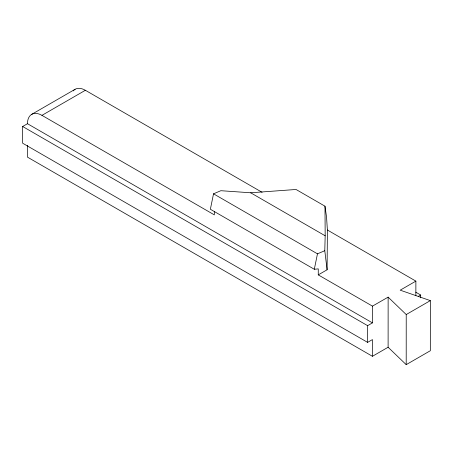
<?xml version="1.0" encoding="UTF-8"?>
<svg xmlns="http://www.w3.org/2000/svg" width="453" height="453" viewBox="0 0 453 453"><rect width="100%" height="100%" fill="white"/><g stroke="black" fill="none" stroke-linecap="round" stroke-linejoin="round"><path stroke-width="0.68" d="M262.077 192.304L85.368 90.283L41.948 115.356A20.47 11.818 60 0 0 27.474 123.709L22.65 126.495L22.65 143.21L367.61 342.372L367.615 325.662L372.44 322.87L372.457 306.132L318.261 274.88L318.261 268.878L314.308 269.269L210.368 209.258L213.527 193.816L220.854 190.702L250.673 192.78L296.036 189.479L324.982 206.189L326.539 217.055L327.394 230.016L327.1 269.778L318.261 274.88M327.394 230.016L415.877 281.12L400.197 290.175L430.35 300.622L430.333 350.724L406.205 364.654L388.113 347.247L388.136 297.14L372.457 306.132M406.205 364.654L406.228 314.546L388.136 297.14M415.865 295.718L415.877 281.12M327.1 269.778L324.79 250.713L325.175 235.792L324.982 206.189M314.308 269.269L317.468 253.827L324.79 250.713M31.716 114.343L75.136 89.269M418.272 296.409L420.678 295.016L415.78 292.185M406.228 314.546L430.35 300.622M367.61 342.372L372.434 339.586L372.434 356.296L388.113 347.247M250.673 192.78L325.175 235.792M213.527 193.816L317.468 253.827M41.948 115.356L214.326 214.875L214.326 211.54M27.474 123.709L372.44 322.87M22.65 126.495L367.615 325.662M372.434 356.296L27.474 157.134L27.474 145.3M420.678 295.016L420.678 297.808M73.222 90.883A20.47 11.829 59.9 0 1 85.368 90.289"/></g></svg>
